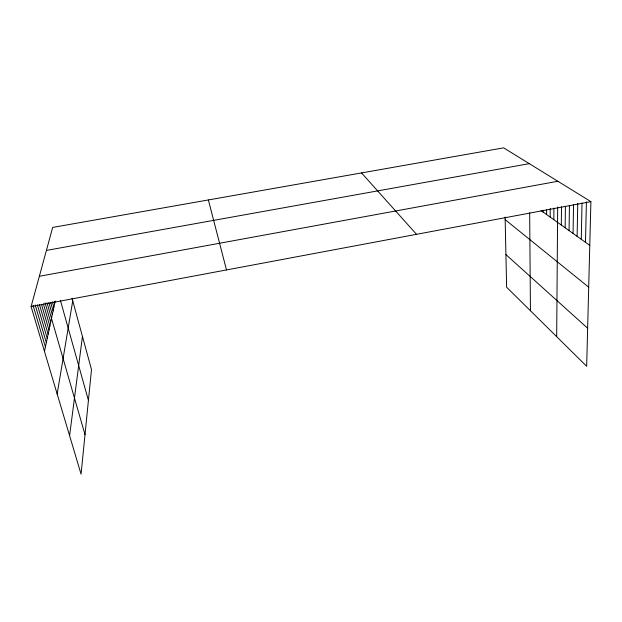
<?xml version="1.0" encoding="UTF-8"?>
<svg xmlns="http://www.w3.org/2000/svg" width="622" height="622" viewBox="0 0 622 622"><rect width="100%" height="100%" fill="white"/><g stroke="black" fill="none" stroke-linecap="round" stroke-linejoin="round"><path stroke-width="0.93" d="M546.606 214.543L546.614 209.762M550.19 217.101L550.221 208.432M553.837 219.706L553.899 208.059M556.682 336.665L557.662 207.064M561.324 225.055L561.495 206.761M565.165 227.8L565.414 206.45M569.076 230.599L569.425 205.75M573.064 233.444L573.538 204.552M577.13 236.344L577.737 203.34M581.267 239.299L582.021 202.951M585.481 242.316L586.422 201.808M72.004 298.187L91.496 369.561L81.07 474.158L31.1 306.56L52.683 227.427L503.633 147.842L590.9 201.637L586.663 366.28L506.627 287.232L505.118 217.055M69.594 435.672L82.446 336.409M57.162 393.967L72.735 300.838M44.457 351.352L55.179 301.071M31.1 306.56L590.9 201.637M39.357 276.277L557.856 181.266M46.417 250.409L529.283 163.656M541.008 210.547L589.773 245.379M505.173 219.659L588.7 287.177M505.927 254.592L587.642 328.237M361.53 172.924L416.522 234.323M33.036 305.27L45.398 346.928M35.197 304.943L46.323 342.598M37.367 304.85L47.225 338.352M41.495 304.469L48.982 330.119M39.458 304.648L48.112 334.201M43.361 303.831L49.838 326.122M47.008 302.805L85.012 434.63M45.072 302.844L50.67 322.204M50.716 302.595L53.088 310.891M48.835 302.525L52.295 314.592M52.295 301.771L53.857 307.26M54.091 301.833L54.619 303.692M60.412 300.364L88.425 400.381M208.362 199.95L226.494 269.932M529.672 212.778L530.442 310.751M543.084 210.127L543.084 212.032"/></g></svg>
